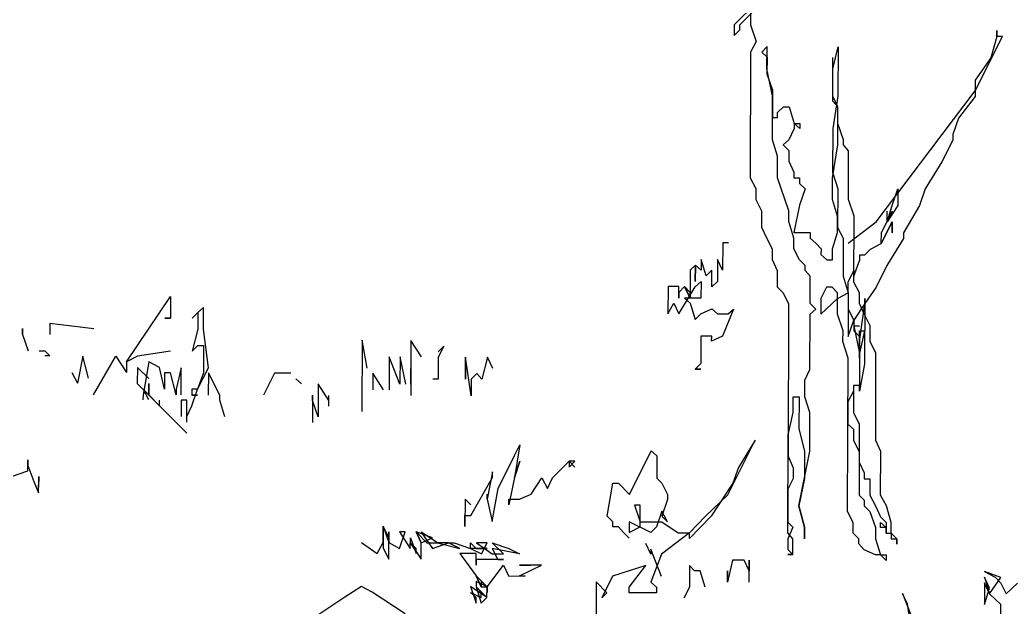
# Model space of a CAD drawing. Extents: x 2.52 to 6.06, y 1.1 to 8.22.
# Drawn here: x 3.239 to 4.393, y 5.591 to 6.275 of the extents above; entities that cross this region are included whole.
import ezdxf

# ---------------------------------------------------------------- set-up
doc = ezdxf.new("R2010")
doc.units = 0
doc.header["$LTSCALE"] = 0.4
doc.header["$MEASUREMENT"] = 0
doc.layers.add('CERCHA', color=7, linetype='CONTINUOUS')

msp = doc.modelspace()

# ---------------------------------------------------------------- linework, layer by layer
at = {"layer": 'CERCHA'}
for p, q in [((4.0767, 6.2694), (4.1085, 6.3011)), ((4.096, 6.2952), (4.0701, 6.2694)), ((4.0893, 6.2952), (4.0893, 6.2694)), ((4.0701, 6.2694), (4.07, 6.2569)), ((4.0767, 6.2635), (4.0767, 6.2694)), ((4.0893, 6.2694), (4.0959, 6.2501)), ((4.07, 6.2569), (4.0767, 6.2635)), ((4.3505, 6.1926), (4.3824, 6.256)), ((4.3758, 6.256), (4.3691, 6.2309)), ((4.3758, 6.2627), (4.3758, 6.256)), ((4.3758, 6.256), (4.3758, 6.2627)), ((4.3758, 6.2627), (4.3758, 6.256)), ((4.3758, 6.256), (4.3758, 6.2627)), ((4.3824, 6.256), (4.3758, 6.256)), ((4.0959, 6.2501), (4.0892, 6.2376)), ((4.1084, 6.2442), (4.1025, 6.2376)), ((4.1083, 6.2183), (4.1084, 6.2442)), ((4.1851, 6.2181), (4.1911, 6.244)), ((4.1911, 6.244), (4.1909, 6.1864)), ((4.0892, 6.2376), (4.0888, 6.0914)), ((4.1025, 6.2376), (4.1084, 6.2316)), ((4.1084, 6.2316), (4.1083, 6.2124)), ((4.185, 6.1864), (4.1852, 6.2314)), ((4.3691, 6.2309), (4.3505, 6.2051)), ((4.1149, 6.1866), (4.1083, 6.2183)), ((4.1083, 6.2124), (4.1149, 6.1932)), ((4.185, 6.1805), (4.1851, 6.2181)), ((4.3505, 6.2051), (4.3505, 6.1859)), ((4.1147, 6.1356), (4.1149, 6.1866)), ((4.1149, 6.1932), (4.1148, 6.1615)), ((4.1909, 6.1864), (4.1849, 6.1487)), ((4.1909, 6.1738), (4.185, 6.1864)), ((4.2356, 6.04), (4.3505, 6.1926)), ((4.3505, 6.1859), (4.3312, 6.1609)), ((4.1207, 6.1674), (4.1274, 6.174)), ((4.1274, 6.174), (4.134, 6.174)), ((4.134, 6.174), (4.1399, 6.1547)), ((4.1909, 6.1738), (4.185, 6.1805)), ((4.1908, 6.1295), (4.1909, 6.1738)), ((4.1909, 6.1546), (4.1909, 6.1738)), ((4.1207, 6.1614), (4.1207, 6.1674)), ((4.1148, 6.1615), (4.1207, 6.1614)), ((4.1399, 6.1547), (4.1399, 6.1488)), ((4.1465, 6.1488), (4.1399, 6.1547)), ((4.1399, 6.1547), (4.1466, 6.1547)), ((4.1466, 6.1547), (4.1465, 6.1488)), ((4.1975, 6.1354), (4.1909, 6.1546)), ((4.3312, 6.1609), (4.3245, 6.1417)), ((4.1399, 6.1488), (4.1339, 6.1356)), ((4.1849, 6.1487), (4.1848, 6.0978)), ((4.3245, 6.1417), (4.3245, 6.135)), ((4.1206, 6.1164), (4.1147, 6.1356)), ((4.1339, 6.1356), (4.1273, 6.1297)), ((4.1273, 6.1297), (4.1339, 6.123)), ((4.1848, 6.0911), (4.1908, 6.1295)), ((4.1974, 6.1295), (4.1975, 6.1354)), ((4.2033, 6.1228), (4.1974, 6.1295)), ((4.3245, 6.135), (4.3119, 6.11)), ((4.1205, 6.0913), (4.1206, 6.1164)), ((4.1339, 6.123), (4.1339, 6.1105)), ((4.2032, 6.066), (4.2033, 6.1228)), ((4.1339, 6.1105), (4.1398, 6.0979)), ((4.3119, 6.11), (4.2926, 6.0783)), ((4.1398, 6.0979), (4.1397, 6.0912)), ((4.1848, 6.0978), (4.1907, 6.0785)), ((4.0888, 6.0914), (4.0954, 6.0788)), ((4.1337, 6.0528), (4.1205, 6.0913)), ((4.1397, 6.0912), (4.1464, 6.0912)), ((4.1464, 6.0912), (4.1464, 6.0846)), ((4.1464, 6.0846), (4.153, 6.0786)), ((4.1847, 6.066), (4.1848, 6.0911)), ((4.0954, 6.0788), (4.0954, 6.0662)), ((4.153, 6.0786), (4.1463, 6.0595)), ((4.1907, 6.0785), (4.1905, 6.0335)), ((4.2541, 6.0592), (4.2608, 6.0784)), ((4.2608, 6.0784), (4.2608, 6.0591)), ((4.2926, 6.0783), (4.2859, 6.0591)), ((4.0954, 6.0662), (4.102, 6.0529)), ((4.1463, 6.0595), (4.1396, 6.0277)), ((4.1906, 6.0468), (4.1847, 6.066)), ((4.2098, 6.0467), (4.2032, 6.066)), ((4.2482, 6.04), (4.2541, 6.0592)), ((4.2608, 6.0591), (4.2482, 6.04)), ((4.2859, 6.0591), (4.2673, 6.0274)), ((4.102, 6.0529), (4.1019, 6.0337)), ((4.1337, 6.0403), (4.1337, 6.0528)), ((4.1905, 6.0276), (4.1906, 6.0468)), ((4.2096, 5.9699), (4.2098, 6.0467)), ((4.2415, 6.0274), (4.2541, 6.0525)), ((4.2482, 6.04), (4.2482, 6.0525)), ((4.2541, 6.0525), (4.2482, 6.04)), ((4.1395, 6.0211), (4.1337, 6.0403)), ((4.203, 6.015), (4.2356, 6.04)), ((4.2541, 6.04), (4.2414, 6.0149)), ((4.2414, 6.0149), (4.2541, 6.04)), ((4.254, 6.0274), (4.2541, 6.04)), ((4.2541, 6.04), (4.254, 6.0274)), ((4.1019, 6.0337), (4.1078, 6.0212)), ((4.1396, 6.0277), (4.1588, 6.0277)), ((4.1588, 6.0277), (4.1587, 6.021)), ((4.1846, 6.0084), (4.1905, 6.0276)), ((4.1905, 6.0335), (4.1971, 6.0209)), ((4.2414, 6.0149), (4.2415, 6.0274)), ((4.2673, 6.0274), (4.2673, 6.0207)), ((4.0568, 6.0154), (4.0567, 5.9836)), ((4.0635, 6.0154), (4.0568, 6.0154)), ((4.1078, 6.0212), (4.1144, 6.0086)), ((4.1395, 6.0085), (4.1395, 6.0211)), ((4.1587, 6.021), (4.1654, 6.0151)), ((4.1654, 6.0151), (4.1713, 6.0084)), ((4.1971, 6.0209), (4.197, 5.9766)), ((4.2289, 6.0083), (4.2414, 6.0149)), ((4.2673, 6.0207), (4.248, 5.989)), ((4.1144, 6.0086), (4.1144, 5.996)), ((4.1461, 5.9959), (4.1395, 6.0085)), ((4.1713, 6.0084), (4.1712, 6.0018)), ((4.1712, 6.0018), (4.1779, 5.9959)), ((4.1845, 5.9958), (4.1846, 6.0084)), ((4.2163, 6.0017), (4.2222, 6.0016)), ((4.2163, 5.9958), (4.2163, 6.0017)), ((4.2222, 6.0016), (4.2289, 6.0083)), ((4.025, 5.9896), (4.0191, 5.9837)), ((4.0249, 5.9704), (4.025, 5.9896)), ((4.025, 5.9896), (4.0249, 5.9704)), ((4.0316, 5.9837), (4.025, 5.9896)), ((4.0316, 5.9963), (4.0316, 5.9837)), ((4.0375, 5.977), (4.0316, 5.9963)), ((4.0509, 5.9962), (4.0508, 5.9704)), ((4.0567, 5.9836), (4.0509, 5.9962)), ((4.1144, 5.996), (4.1202, 5.9835)), ((4.1527, 5.9893), (4.1461, 5.9959)), ((4.1527, 5.9834), (4.1527, 5.9893)), ((4.1779, 5.9959), (4.1845, 5.9958)), ((4.2096, 5.9766), (4.2163, 5.9958)), ((4.248, 5.989), (4.2354, 5.9639)), ((4.0191, 5.9837), (4.019, 5.9512)), ((4.0442, 5.9837), (4.0375, 5.977)), ((4.0441, 5.9645), (4.0442, 5.9837)), ((4.1202, 5.9835), (4.1202, 5.9643)), ((4.1586, 5.9767), (4.1527, 5.9834)), ((4.2029, 5.9699), (4.2096, 5.9832)), ((4.2096, 5.9832), (4.2096, 5.9766)), ((4.0249, 5.9645), (4.0316, 5.9704)), ((4.0316, 5.9704), (4.0315, 5.9512)), ((4.0508, 5.9704), (4.0441, 5.9645)), ((4.1585, 5.945), (4.1586, 5.9767)), ((4.197, 5.9766), (4.2029, 5.9574)), ((4.2029, 5.9574), (4.2029, 5.9699)), ((4.2162, 5.9574), (4.2096, 5.9699)), ((3.9932, 5.9646), (3.9931, 5.9328)), ((4.0057, 5.9646), (3.9932, 5.9646)), ((4.0056, 5.9328), (4.0249, 5.9645)), ((4.0057, 5.9513), (4.0057, 5.9646)), ((4.0124, 5.9646), (4.0057, 5.9579)), ((4.0057, 5.9579), (4.0057, 5.9513)), ((4.019, 5.9579), (4.0124, 5.9646)), ((4.0124, 5.9646), (4.019, 5.9512)), ((4.019, 5.9512), (4.0124, 5.9646)), ((4.019, 5.9512), (4.019, 5.9579)), ((4.1202, 5.9643), (4.1268, 5.9576)), ((4.1268, 5.9576), (4.1334, 5.945)), ((4.1778, 5.9641), (4.1711, 5.9508)), ((4.1844, 5.9641), (4.1778, 5.9641)), ((4.1903, 5.9574), (4.1844, 5.9641)), ((4.1903, 5.9508), (4.2029, 5.9574)), ((4.1903, 5.9323), (4.1903, 5.9574)), ((4.2029, 5.9574), (4.2027, 5.9064)), ((4.2029, 5.9574), (4.2028, 5.9382)), ((4.2161, 5.9448), (4.2162, 5.9574)), ((4.2354, 5.9639), (4.2221, 5.9448)), ((3.363, 5.877), (3.4141, 5.9529)), ((3.4141, 5.9529), (3.4141, 5.9278)), ((3.9931, 5.9328), (3.9998, 5.9454)), ((3.9998, 5.9454), (4.0056, 5.9328)), ((4.0123, 5.9513), (4.019, 5.9453)), ((4.0315, 5.9512), (4.0123, 5.9513)), ((4.019, 5.9453), (4.0248, 5.9261)), ((4.1334, 5.945), (4.1329, 5.767)), ((4.1652, 5.9383), (4.1585, 5.945)), ((4.1711, 5.9324), (4.1903, 5.9508)), ((4.1711, 5.9508), (4.1711, 5.9324)), ((4.2221, 5.9448), (4.2094, 5.9256)), ((4.216, 5.9005), (4.2221, 5.9448)), ((4.222, 5.9322), (4.2161, 5.9448)), ((4.2221, 5.9507), (4.2219, 5.8746)), ((4.2221, 5.9448), (4.2221, 5.9507)), ((3.4392, 5.9277), (3.4458, 5.9343)), ((3.4458, 5.9343), (3.4392, 5.9277)), ((3.4525, 5.9402), (3.4458, 5.9343)), ((3.4458, 5.9343), (3.4458, 5.9151)), ((3.4524, 5.9151), (3.4525, 5.9402)), ((4.0248, 5.9261), (4.0315, 5.9327)), ((4.0315, 5.9327), (4.044, 5.9386)), ((4.044, 5.9386), (4.0507, 5.9327)), ((4.0507, 5.9327), (4.0632, 5.9327)), ((4.0692, 5.9385), (4.0565, 5.9068)), ((4.0632, 5.9327), (4.0692, 5.9385)), ((4.1583, 5.8681), (4.1585, 5.9324)), ((4.1585, 5.9324), (4.1652, 5.9383)), ((4.1969, 5.9131), (4.1903, 5.9323)), ((4.2028, 5.9382), (4.2094, 5.9256)), ((4.2286, 5.9189), (4.222, 5.9322)), ((3.2737, 5.9215), (3.2737, 5.909)), ((3.3247, 5.9155), (3.2737, 5.9215)), ((3.4074, 5.9278), (3.4141, 5.9278)), ((3.4141, 5.9278), (3.4074, 5.9278)), ((4.2027, 5.9064), (4.2094, 5.9256)), ((4.2094, 5.9256), (4.2094, 5.919)), ((4.2094, 5.9256), (4.2094, 5.919)), ((4.2094, 5.9256), (4.2094, 5.9131)), ((3.2419, 5.9157), (3.2419, 5.909)), ((3.2419, 5.909), (3.2419, 5.9157)), ((3.2419, 5.909), (3.2485, 5.8898)), ((3.4458, 5.9151), (3.4391, 5.8893)), ((3.4582, 5.87), (3.4524, 5.9151)), ((4.1968, 5.9005), (4.1969, 5.9131)), ((4.2094, 5.919), (4.2161, 5.9189)), ((4.2094, 5.919), (4.216, 5.8872)), ((4.2094, 5.9131), (4.216, 5.9064)), ((4.222, 5.913), (4.216, 5.8872)), ((4.216, 5.8813), (4.2161, 5.913)), ((4.2161, 5.913), (4.222, 5.913)), ((4.2286, 5.9005), (4.2286, 5.9189)), ((3.637, 5.9021), (3.6368, 5.8193)), ((3.6428, 5.8695), (3.637, 5.9021)), ((3.6939, 5.9019), (3.6937, 5.8509)), ((3.7064, 5.8827), (3.6939, 5.9019)), ((4.0314, 5.9069), (4.0313, 5.8751)), ((4.044, 5.9069), (4.0314, 5.9069)), ((4.0439, 5.901), (4.044, 5.9069)), ((4.0565, 5.9068), (4.0439, 5.901)), ((4.2027, 5.8813), (4.1968, 5.9005)), ((4.216, 5.9064), (4.2159, 5.8495)), ((4.216, 5.8872), (4.216, 5.9005)), ((4.2352, 5.8871), (4.2286, 5.9005)), ((3.2611, 5.8898), (3.2677, 5.8898)), ((3.2677, 5.8898), (3.2736, 5.8838)), ((3.4139, 5.8894), (3.3755, 5.8836)), ((3.4391, 5.8893), (3.4457, 5.8959)), ((3.4457, 5.8959), (3.4524, 5.8959)), ((3.4524, 5.8959), (3.4523, 5.8642)), ((3.7323, 5.8952), (3.7256, 5.8826)), ((3.7256, 5.8885), (3.7323, 5.8952)), ((4.216, 5.8872), (4.216, 5.8813)), ((4.2349, 5.7852), (4.2352, 5.8871)), ((3.2736, 5.8838), (3.2677, 5.8839)), ((3.312, 5.8837), (3.306, 5.852)), ((3.3186, 5.8579), (3.312, 5.8837)), ((3.3244, 5.8387), (3.3504, 5.8836)), ((3.3504, 5.8836), (3.3629, 5.8644)), ((3.363, 5.877), (3.3629, 5.8644)), ((3.3755, 5.8836), (3.363, 5.877)), ((3.3888, 5.8769), (3.3821, 5.8385)), ((3.4013, 5.8702), (3.3888, 5.8769)), ((3.6687, 5.8828), (3.6686, 5.8444)), ((3.6812, 5.851), (3.6687, 5.8828)), ((3.6813, 5.8827), (3.6812, 5.851)), ((3.6878, 5.851), (3.6813, 5.8827)), ((3.7256, 5.8826), (3.7255, 5.8568)), ((3.7573, 5.8825), (3.7573, 5.8759)), ((3.7573, 5.8567), (3.7573, 5.8825)), ((3.7573, 5.8825), (3.7573, 5.8692)), ((3.7639, 5.8375), (3.7573, 5.8825)), ((3.7573, 5.8759), (3.7573, 5.8567)), ((3.7573, 5.8692), (3.7573, 5.8759)), ((3.7832, 5.8825), (3.7765, 5.8566)), ((3.7891, 5.8691), (3.7832, 5.8825)), ((4.0313, 5.8751), (4.0247, 5.8685)), ((4.2022, 5.7026), (4.2027, 5.8813)), ((4.2219, 5.8746), (4.2159, 5.8429)), ((3.2994, 5.8646), (3.306, 5.852)), ((3.3755, 5.8703), (3.3754, 5.8518)), ((3.3888, 5.8577), (3.3755, 5.8703)), ((3.4072, 5.8451), (3.4013, 5.8702)), ((3.4072, 5.8643), (3.4072, 5.8451)), ((3.4139, 5.8643), (3.4072, 5.8643)), ((3.4205, 5.8384), (3.4139, 5.8643)), ((3.4265, 5.8701), (3.4205, 5.845)), ((3.4264, 5.8384), (3.4265, 5.8701)), ((3.4456, 5.845), (3.4582, 5.87)), ((3.4523, 5.8642), (3.4456, 5.845)), ((3.4582, 5.8641), (3.4581, 5.8383)), ((3.4714, 5.8383), (3.4582, 5.8641)), ((3.535, 5.8639), (3.5224, 5.8381)), ((3.5542, 5.8639), (3.535, 5.8639)), ((3.6495, 5.8636), (3.6494, 5.8444)), ((3.662, 5.8444), (3.6495, 5.8636)), ((3.6938, 5.8694), (3.6937, 5.8377)), ((3.6937, 5.8509), (3.6938, 5.8694)), ((3.7706, 5.8633), (3.7639, 5.8567)), ((3.7765, 5.8566), (3.7706, 5.8633)), ((4.0247, 5.8685), (4.0313, 5.8685)), ((4.0313, 5.8685), (4.0247, 5.8685)), ((4.0247, 5.8685), (4.0313, 5.8685)), ((4.1524, 5.8556), (4.1583, 5.8681)), ((3.3754, 5.8518), (3.4329, 5.794)), ((3.3887, 5.8518), (3.3887, 5.8385)), ((3.3887, 5.8385), (3.3887, 5.8518)), ((3.5667, 5.8513), (3.5601, 5.8572)), ((3.5859, 5.8512), (3.5858, 5.8128)), ((3.5984, 5.832), (3.5859, 5.8512)), ((3.7255, 5.8568), (3.7196, 5.8568)), ((3.7639, 5.8567), (3.7639, 5.8375)), ((4.1523, 5.8364), (4.1524, 5.8556)), ((3.3821, 5.8451), (3.3887, 5.8385)), ((3.3887, 5.8326), (3.3821, 5.8451)), ((3.4205, 5.845), (3.4205, 5.8384)), ((3.4389, 5.845), (3.4389, 5.8383)), ((3.4456, 5.845), (3.4389, 5.845)), ((3.4389, 5.8258), (3.4456, 5.845)), ((4.2092, 5.8429), (4.2025, 5.8304)), ((4.2092, 5.8495), (4.2092, 5.8429)), ((4.2159, 5.8495), (4.2092, 5.8495)), ((4.2092, 5.8495), (4.2092, 5.8178)), ((4.2159, 5.8495), (4.2092, 5.8495)), ((4.2159, 5.8495), (4.2159, 5.8429)), ((4.2159, 5.8429), (4.2159, 5.8495)), ((3.3821, 5.8385), (3.382, 5.8326)), ((3.3887, 5.8385), (3.4012, 5.8259)), ((3.4012, 5.8259), (3.4012, 5.8325)), ((3.4263, 5.8325), (3.4263, 5.8133)), ((3.433, 5.8325), (3.4263, 5.8325)), ((3.4329, 5.8066), (3.433, 5.8325)), ((3.4456, 5.8383), (3.4389, 5.8383)), ((3.4389, 5.8383), (3.4456, 5.8383)), ((3.4714, 5.8323), (3.4714, 5.8383)), ((3.4773, 5.8131), (3.4714, 5.8323)), ((3.5792, 5.838), (3.5792, 5.8062)), ((3.5792, 5.8321), (3.5792, 5.838)), ((3.5858, 5.8128), (3.5792, 5.8321)), ((3.5984, 5.8254), (3.5984, 5.8379)), ((4.139, 5.8364), (4.1457, 5.8364)), ((4.139, 5.818), (4.139, 5.8364)), ((4.1457, 5.8364), (4.1456, 5.7988)), ((4.1582, 5.8179), (4.1523, 5.8364)), ((4.2025, 5.8304), (4.2025, 5.8045)), ((3.4329, 5.8132), (3.4389, 5.8258)), ((4.133, 5.7921), (4.139, 5.818)), ((4.1581, 5.7729), (4.1582, 5.8179)), ((4.2092, 5.8178), (4.2158, 5.8045)), ((4.2025, 5.8045), (4.2091, 5.7986)), ((4.2158, 5.8045), (4.2155, 5.7218)), ((4.1456, 5.7988), (4.1522, 5.7729)), ((4.2091, 5.7986), (4.2091, 5.7853)), ((4.0627, 5.7222), (4.0946, 5.7856)), ((4.0946, 5.7856), (4.0753, 5.7539)), ((4.1327, 5.6777), (4.133, 5.7921)), ((4.2091, 5.7853), (4.2157, 5.7727)), ((4.2408, 5.7727), (4.2349, 5.7852)), ((3.8206, 5.7804), (3.8146, 5.7421)), ((3.8146, 5.7679), (3.8206, 5.7804)), ((3.9482, 5.7225), (3.9734, 5.7734)), ((3.9734, 5.7734), (3.9801, 5.7675)), ((4.1453, 5.7094), (4.1581, 5.7729)), ((4.1522, 5.7729), (4.1521, 5.7411)), ((4.2157, 5.7727), (4.2156, 5.7602)), ((4.2406, 5.7217), (4.2408, 5.7727)), ((3.2481, 5.7502), (3.2482, 5.7628)), ((3.2482, 5.7628), (3.2482, 5.7561)), ((3.7953, 5.7296), (3.8146, 5.7679)), ((3.8205, 5.7612), (3.8146, 5.7421)), ((3.8146, 5.7421), (3.8205, 5.7612)), ((3.8589, 5.7419), (3.8781, 5.7611)), ((3.8781, 5.7611), (3.8848, 5.7544)), ((3.8848, 5.7611), (3.8781, 5.7611)), ((3.8781, 5.7544), (3.8848, 5.7611)), ((3.8781, 5.7611), (3.8781, 5.7544)), ((3.9801, 5.7675), (3.98, 5.7416)), ((4.1329, 5.767), (4.1388, 5.7537)), ((4.2156, 5.7602), (4.2215, 5.7476)), ((3.2289, 5.7436), (3.2481, 5.7502)), ((3.2482, 5.7561), (3.2548, 5.7377)), ((3.7887, 5.7488), (3.7827, 5.717)), ((3.7887, 5.7421), (3.7887, 5.7488)), ((4.0753, 5.7539), (4.0686, 5.7355)), ((4.1388, 5.7537), (4.1388, 5.7412)), ((4.2215, 5.7476), (4.2215, 5.7409)), ((3.2548, 5.7377), (3.2606, 5.7244)), ((3.2607, 5.7436), (3.2606, 5.731)), ((3.2606, 5.7244), (3.2607, 5.7436)), ((3.7635, 5.6979), (3.7887, 5.7421)), ((3.8146, 5.7421), (3.8078, 5.7103)), ((3.8337, 5.7228), (3.8463, 5.742)), ((3.8463, 5.742), (3.8529, 5.7294)), ((3.8529, 5.7294), (3.8589, 5.7419)), ((3.9223, 5.6974), (3.929, 5.7358)), ((3.929, 5.7358), (3.9357, 5.7358)), ((3.9357, 5.7358), (3.9482, 5.7225)), ((3.98, 5.7416), (3.9859, 5.7357)), ((3.9859, 5.7357), (3.9925, 5.7224)), ((4.0686, 5.7355), (4.0434, 5.6971)), ((4.1388, 5.7412), (4.1328, 5.7286)), ((4.1521, 5.7411), (4.1453, 5.7094)), ((4.2215, 5.7409), (4.2281, 5.7409)), ((4.2281, 5.7409), (4.2281, 5.7217)), ((3.7886, 5.6912), (3.7953, 5.7296)), ((4.1328, 5.7286), (4.1327, 5.6902)), ((3.7569, 5.7171), (3.7568, 5.6853)), ((3.7635, 5.7104), (3.7569, 5.7171)), ((3.7828, 5.7229), (3.7827, 5.717)), ((3.7827, 5.717), (3.7828, 5.7229)), ((3.7827, 5.717), (3.7886, 5.6912)), ((3.8078, 5.7103), (3.8079, 5.717)), ((3.8079, 5.717), (3.8204, 5.7169)), ((3.8204, 5.7169), (3.8337, 5.7228)), ((3.9925, 5.7165), (3.9858, 5.6973)), ((3.9925, 5.7224), (3.9925, 5.7165)), ((4.0367, 5.6971), (4.0627, 5.7222)), ((4.2155, 5.7218), (4.2214, 5.7158)), ((4.2214, 5.7158), (4.2214, 5.7092)), ((4.2281, 5.7217), (4.2347, 5.7092)), ((4.2473, 5.7091), (4.2406, 5.7217)), ((3.9541, 5.7099), (3.9607, 5.6907)), ((3.9607, 5.7099), (3.9541, 5.7099)), ((3.9606, 5.6848), (3.9607, 5.7099)), ((3.9858, 5.7032), (3.9798, 5.6847)), ((3.9924, 5.6906), (3.9858, 5.7032)), ((4.1519, 5.6843), (4.1453, 5.7094)), ((4.1453, 5.7094), (4.1519, 5.6843)), ((4.2088, 5.69), (4.2022, 5.7026)), ((4.2214, 5.7092), (4.228, 5.7025)), ((4.228, 5.7025), (4.2346, 5.684)), ((4.2347, 5.7092), (4.2406, 5.6966)), ((4.2531, 5.6899), (4.2473, 5.7091)), ((3.7568, 5.6979), (3.7635, 5.6979)), ((3.7568, 5.6853), (3.7568, 5.6979)), ((3.9289, 5.6908), (3.9223, 5.6974)), ((3.9289, 5.6849), (3.9289, 5.6908)), ((3.9481, 5.6907), (3.9481, 5.6782)), ((3.9732, 5.6781), (3.9481, 5.6907)), ((3.9607, 5.6907), (3.9858, 5.6906)), ((3.9858, 5.6973), (3.9924, 5.6906)), ((3.9858, 5.6906), (4.0049, 5.678)), ((4.0434, 5.6971), (4.0182, 5.6713)), ((4.0182, 5.678), (4.0367, 5.6971)), ((4.1327, 5.6902), (4.1386, 5.6843)), ((4.2088, 5.6775), (4.2088, 5.69)), ((4.2405, 5.684), (4.2406, 5.6899)), ((4.2406, 5.6966), (4.2472, 5.6899)), ((4.2406, 5.6899), (4.2472, 5.684)), ((4.2472, 5.6899), (4.2472, 5.6774)), ((4.2531, 5.6774), (4.2531, 5.6899)), ((3.6615, 5.6856), (3.6615, 5.6598)), ((3.6682, 5.6723), (3.6615, 5.6856)), ((3.6615, 5.6856), (3.6681, 5.6664)), ((3.6615, 5.6723), (3.6615, 5.6856)), ((3.6615, 5.6856), (3.6615, 5.6723)), ((3.6615, 5.6664), (3.6615, 5.6856)), ((3.6682, 5.6789), (3.6681, 5.6664)), ((3.6681, 5.6472), (3.6682, 5.6789)), ((3.6807, 5.6789), (3.6932, 5.6597)), ((3.6874, 5.6789), (3.6807, 5.6789)), ((3.6807, 5.6597), (3.6874, 5.6789)), ((3.6999, 5.6789), (3.7124, 5.6663)), ((3.7191, 5.6722), (3.6999, 5.6789)), ((3.6999, 5.6789), (3.7058, 5.6663)), ((3.7058, 5.6663), (3.6999, 5.6789)), ((3.7058, 5.6788), (3.7191, 5.6596)), ((3.725, 5.6662), (3.7058, 5.6788)), ((3.9355, 5.6849), (3.9289, 5.6849)), ((3.9414, 5.6782), (3.9355, 5.6849)), ((3.9481, 5.6715), (3.9414, 5.6782)), ((3.9481, 5.6782), (3.9606, 5.6848)), ((3.9798, 5.6847), (3.9732, 5.6781)), ((4.0182, 5.678), (3.9857, 5.653)), ((4.0049, 5.678), (4.0182, 5.678)), ((4.0182, 5.6713), (4.0182, 5.678)), ((4.1386, 5.6843), (4.1327, 5.671)), ((4.1386, 5.671), (4.1327, 5.6777)), ((4.1519, 5.671), (4.1519, 5.6843)), ((4.1519, 5.6843), (4.1519, 5.671)), ((4.2154, 5.6708), (4.2088, 5.6775)), ((4.2346, 5.684), (4.2346, 5.6708)), ((4.2472, 5.684), (4.2405, 5.684)), ((4.2472, 5.684), (4.2472, 5.6774)), ((4.2472, 5.6774), (4.2472, 5.684)), ((4.2472, 5.6774), (4.2531, 5.6774)), ((4.2597, 5.6707), (4.2531, 5.6774)), ((4.2531, 5.6774), (4.2531, 5.6707)), ((3.6364, 5.6665), (3.6548, 5.6539)), ((3.6548, 5.6539), (3.6615, 5.6664)), ((3.6615, 5.6723), (3.6615, 5.6664)), ((3.6615, 5.6664), (3.6615, 5.6723)), ((3.6681, 5.6664), (3.6682, 5.6723)), ((3.6681, 5.6664), (3.6807, 5.6597)), ((3.6932, 5.6597), (3.6933, 5.6722)), ((3.6932, 5.6663), (3.7057, 5.6471)), ((3.6999, 5.6596), (3.6932, 5.6663)), ((3.6933, 5.6722), (3.6999, 5.6537)), ((3.7057, 5.6471), (3.7058, 5.6663)), ((3.7058, 5.6663), (3.7191, 5.6722)), ((3.7124, 5.6663), (3.725, 5.6662)), ((3.7191, 5.6596), (3.7376, 5.6662)), ((3.725, 5.6662), (3.7508, 5.6595)), ((3.7376, 5.6662), (3.725, 5.6662)), ((3.7376, 5.6662), (3.7442, 5.6662)), ((3.7508, 5.6595), (3.7376, 5.6662)), ((3.7442, 5.6662), (3.7634, 5.6595)), ((3.7634, 5.6661), (3.77, 5.6595)), ((3.7634, 5.6595), (3.7634, 5.6661)), ((3.7701, 5.6661), (3.7885, 5.6535)), ((3.7826, 5.6661), (3.7701, 5.6661)), ((3.7759, 5.6535), (3.7826, 5.6661)), ((3.7885, 5.6661), (3.8077, 5.6594)), ((3.8018, 5.6535), (3.7885, 5.6661)), ((4.1327, 5.671), (4.1326, 5.6585)), ((4.1385, 5.6526), (4.1386, 5.671)), ((4.2154, 5.6649), (4.2154, 5.6708)), ((4.2346, 5.6708), (4.2405, 5.6523)), ((4.2531, 5.6707), (4.2597, 5.6707)), ((4.2597, 5.6648), (4.2597, 5.6707)), ((4.2597, 5.6707), (4.2597, 5.6648)), ((3.6615, 5.6598), (3.6681, 5.6472)), ((3.6999, 5.6537), (3.6999, 5.6596)), ((3.7634, 5.6595), (3.7759, 5.6535)), ((3.7826, 5.6594), (3.7634, 5.6595)), ((3.77, 5.6595), (3.7826, 5.6594)), ((3.7885, 5.6594), (3.7951, 5.6468)), ((3.8202, 5.6534), (3.7885, 5.6594)), ((3.8077, 5.6594), (3.8202, 5.6534)), ((3.9731, 5.653), (3.9672, 5.6656)), ((3.9731, 5.6589), (3.9731, 5.653)), ((3.9856, 5.6271), (3.9731, 5.6589)), ((4.1326, 5.6585), (4.1385, 5.6526)), ((4.2213, 5.6582), (4.2154, 5.6649)), ((4.2346, 5.6523), (4.2213, 5.6582)), ((3.7508, 5.6536), (3.7699, 5.6277)), ((3.77, 5.6536), (3.7508, 5.6536)), ((3.77, 5.6403), (3.77, 5.6536)), ((3.77, 5.6469), (3.77, 5.6403)), ((3.8018, 5.6468), (3.77, 5.6469)), ((3.7885, 5.6535), (3.8018, 5.6535)), ((3.7951, 5.6468), (3.8018, 5.6468)), ((3.9857, 5.653), (3.973, 5.6205)), ((4.0684, 5.6461), (4.0624, 5.6203)), ((4.0817, 5.6461), (4.0684, 5.6461)), ((4.0875, 5.6335), (4.0817, 5.6461)), ((4.0876, 5.646), (4.0875, 5.6335)), ((4.0875, 5.6202), (4.0876, 5.646)), ((4.1326, 5.6526), (4.1385, 5.6526)), ((4.1385, 5.6526), (4.1326, 5.6526)), ((4.1326, 5.6526), (4.1385, 5.6526)), ((4.1385, 5.6526), (4.1326, 5.6526)), ((4.2405, 5.6523), (4.2346, 5.6523)), ((4.2471, 5.6456), (4.2405, 5.6523)), ((4.2405, 5.6523), (4.2471, 5.6523)), ((4.2471, 5.6523), (4.2471, 5.6456)), ((3.7825, 5.6151), (3.8017, 5.6402)), ((3.8017, 5.6402), (3.8076, 5.6276)), ((3.8202, 5.6401), (3.8335, 5.6401)), ((3.8461, 5.6401), (3.8202, 5.6401)), ((3.8202, 5.6276), (3.8461, 5.6401)), ((3.8335, 5.6401), (3.8268, 5.6401)), ((3.9672, 5.6397), (3.9287, 5.6273)), ((3.9479, 5.6147), (3.9672, 5.6397)), ((4.0181, 5.6396), (4.0181, 5.6145)), ((4.024, 5.6337), (4.0181, 5.6396)), ((4.0307, 5.6336), (4.024, 5.6337)), ((4.0365, 5.6144), (4.0307, 5.6336)), ((4.0624, 5.6336), (4.0624, 5.6269)), ((4.0624, 5.6203), (4.0624, 5.6336)), ((4.3615, 5.6327), (4.3741, 5.6261)), ((4.3807, 5.626), (4.3615, 5.6327)), ((3.7699, 5.6277), (3.7825, 5.6151)), ((3.7758, 5.6151), (3.7699, 5.6277)), ((3.7699, 5.6277), (3.7758, 5.6151)), ((3.7699, 5.6211), (3.7699, 5.6151)), ((3.7825, 5.6151), (3.7699, 5.6211)), ((3.7758, 5.621), (3.7758, 5.6151)), ((3.7825, 5.6151), (3.7758, 5.621)), ((3.8076, 5.6276), (3.8268, 5.6275)), ((3.8268, 5.6275), (3.8202, 5.6276)), ((3.9095, 5.6207), (3.9094, 5.583)), ((3.922, 5.6081), (3.9095, 5.6207)), ((3.9287, 5.6273), (3.9161, 5.6022)), ((3.973, 5.6205), (3.9797, 5.6146)), ((4.3615, 5.6261), (4.3674, 5.6069)), ((4.3674, 5.6135), (4.3615, 5.6261)), ((4.3674, 5.6069), (4.3807, 5.626)), ((4.3741, 5.6261), (4.3807, 5.6194)), ((3.6362, 5.6155), (3.617, 5.603)), ((3.6488, 5.6088), (3.6362, 5.6155)), ((3.6871, 5.5836), (3.6488, 5.6088)), ((3.7632, 5.6085), (3.7758, 5.6026)), ((3.7699, 5.6026), (3.7632, 5.6085)), ((3.7633, 5.6152), (3.7699, 5.5959)), ((3.7824, 5.6026), (3.7633, 5.6152)), ((3.7699, 5.6151), (3.7824, 5.6026)), ((3.7758, 5.6085), (3.7699, 5.6151)), ((3.7699, 5.6151), (3.7758, 5.5959)), ((3.7824, 5.6026), (3.7699, 5.6151)), ((3.7699, 5.6151), (3.7824, 5.6026)), ((3.7758, 5.6151), (3.7825, 5.6151)), ((3.7758, 5.6026), (3.7758, 5.6085)), ((3.7824, 5.6026), (3.7825, 5.6151)), ((3.7825, 5.6085), (3.7825, 5.6151)), ((3.7825, 5.6151), (3.7825, 5.6085)), ((3.9161, 5.6022), (3.922, 5.6081)), ((3.9479, 5.608), (3.9479, 5.6147)), ((3.9796, 5.6079), (3.9479, 5.608)), ((3.9797, 5.6146), (3.9796, 5.6079)), ((4.0181, 5.6145), (4.0114, 5.6019)), ((4.3615, 5.6195), (4.3614, 5.5943)), ((4.3614, 5.5943), (4.3674, 5.6135)), ((4.3674, 5.6069), (4.3615, 5.6195)), ((4.3807, 5.6194), (4.3866, 5.6068)), ((4.3866, 5.6068), (4.3999, 5.6193)), ((3.617, 5.603), (3.5785, 5.5773)), ((3.7699, 5.5959), (3.7699, 5.6026)), ((3.7758, 5.5959), (3.7824, 5.6026)), ((4.2662, 5.6072), (4.2787, 5.5754)), ((4.2721, 5.5946), (4.2662, 5.6072)), ((4.3806, 5.5943), (4.3674, 5.6069)), ((4.2786, 5.5503), (4.2721, 5.5946)), ((4.3806, 5.5751), (4.3806, 5.5943))]:
    msp.add_line(p, q, dxfattribs=at)

doc.saveas('drawing.dxf')
